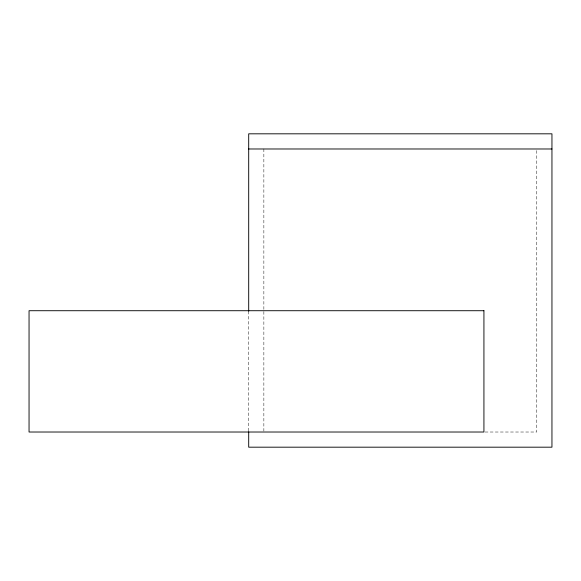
<?xml version="1.0" encoding="UTF-8"?>
<svg xmlns="http://www.w3.org/2000/svg" width="581" height="581" viewBox="0 0 581 581"><rect width="100%" height="100%" fill="white"/><g stroke="black" fill="none" stroke-linecap="round" stroke-linejoin="round"><path stroke-width="0.44" stroke-dasharray="2.9 2.18" d="M485.106 432.017L536.786 432.017L536.786 148.983M263.861 148.983L263.861 431.109M248.697 311.227L248.697 430.87"/><path stroke-width="0.87" d="M248.697 148.983L551.95 148.983M248.697 311.227L248.697 133.819L551.95 133.819L551.95 447.181L248.697 447.181L248.697 431.77M483.929 310.719L29.05 310.719L29.05 432.017L483.929 432.017L483.929 310.719"/></g></svg>
